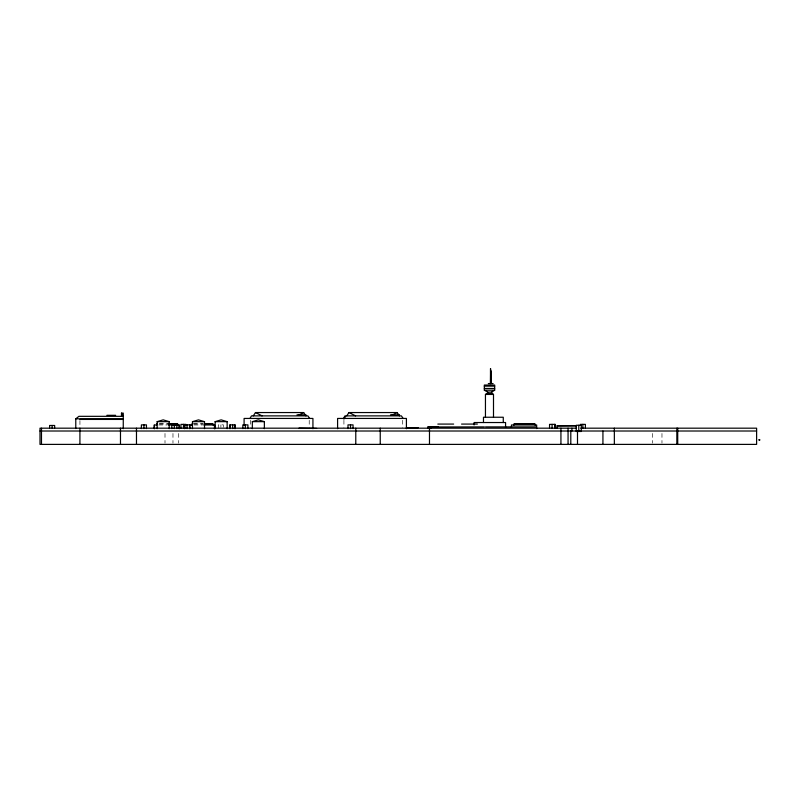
<?xml version="1.0" encoding="UTF-8"?>
<svg xmlns="http://www.w3.org/2000/svg" width="800" height="800" viewBox="0 0 800 800"><rect width="100%" height="100%" fill="white"/><g stroke="black" fill="none" stroke-linecap="round" stroke-linejoin="round"><path stroke-width="0.6" stroke-dasharray="4 3" d="M159.31 423.74L166.61 423.74M193.42 423.74L203.15 423.74M159.44 424.04L166.62 424.04M193.57 424.04L203.15 424.04M158.75 424.97L167.26 424.97M194.08 424.97L202.59 424.97M661.97 433.44L661.97 443.18M652.53 433.44L652.53 443.18M402.71 420.27L402.71 427.43M343.92 420.27L343.92 427.43M309.22 420.27L309.22 427.43M250.43 420.27L250.43 427.43M223.42 427.33L223.42 424.85L218.36 424.85L218.36 429.81M220.89 424.85L220.89 427.33M178.72 433.44L178.72 443.18M172.97 433.44L172.97 443.18M165 433.44L165 443.18M79.94 420.59L79.94 427.53"/><path stroke-width="1.2" d="M490.38 383.57L490.54 368.57L490.71 383.57M491.07 383.45L491.21 370.95L491.35 383.45M156.88 423.74L156.32 424.97L154.17 424.97L154.17 428.59M156.49 425.27L157.05 424.04M192.2 423.74L191.65 424.97L189.5 424.97M191.82 425.27L192.37 424.04M513.59 424.97L514.15 423.74L534.82 423.74L535.46 424.97M513.76 425.27L514.32 424.04L534.67 424.04L535.31 425.27M249.97 418.44L251.48 415.88L307.91 415.88L309.65 418.44M343.46 418.44L344.97 415.88L401.39 415.88L403.14 418.44M343.92 419.07L345.43 416.51M253.25 415.88L255.48 412.55L303.68 412.55L305.94 415.88M346.74 415.88L348.96 412.55L397.17 412.55L399.43 415.88M75.78 428.57L75.78 418.81L78.92 416.33L123.26 416.33L121.47 413.11L123.26 413.11L123.26 428.69M485.45 417.24L485.45 394.44L486.81 393.48L492.38 393.48L493.5 394.44L493.5 417.24M491.68 392.07L494.68 390.2L494.68 385.03L484.33 385.03L484.33 390.2L487.63 392.07L491.68 392.07L491.68 393.48M298.33 415.32L303.68 412.55M391.82 415.32L397.17 412.55M157.16 428.67L157.16 421.65L163.18 419.86L169.2 421.65L169.2 428.67M192.47 428.67L192.47 421.65L198.49 419.86L204.51 421.65L204.51 428.67M215.12 428.67L215.12 421.65L221.13 419.86L227.15 421.65L227.15 428.67M252.33 428.67L252.33 421.65L258.35 419.86L264.37 421.65L264.37 428.67M488.3 383.57L493.09 383.57M484.33 386.14L494.68 386.14M484.33 388.47L494.68 388.47M484.33 390.2L494.68 390.2M485.45 394.44L493.5 394.44M297 414.83L306.05 414.83M390.48 414.83L399.53 414.83M106.88 415.31L115.66 415.31M75.78 418.81L123.26 418.81M79.94 419.43L123.26 419.43M157.16 421.65L169.2 421.65M192.47 421.65L204.51 421.65M215.12 421.65L227.15 421.65M252.33 421.65L264.37 421.65M167.82 423.74L177.55 423.74L178.19 424.97M204.37 423.74L212.88 423.74L213.52 424.97M167.82 424.04L177.39 424.04L178.04 425.27M204.34 424.04L212.72 424.04L213.36 425.27M437.82 424.08L453.65 424.08M461.56 424.08L477.39 424.08M185.99 424.37L180.93 424.37L180.93 428.09M580.33 424.37L585.39 424.37L585.39 428.09M168.47 424.97L179.39 424.97L179.39 428.59M203.8 424.97L214.72 424.97L214.72 428.59M557.09 425.96L576.46 425.76L557.09 425.76L557.09 428.18M484.4 426.9L427.81 426.98L427.81 427.83L431.37 427.83M485.52 426.9L535.89 426.9M427.81 427.15L438.49 427.15M406.42 427.65L418.3 427.65M427.81 427.66L430.24 427.66M576.46 428.18L40 428.18L40 444.39L756.61 444.39L756.61 428.18L580.77 428.18M40 431.01L756.61 431.01M299.05 428.11L316.61 428.41M759.19 439.91L760 439.93L758.73 439.89M348.96 412.55L355.6 415.88M255.48 412.55L262.11 415.88M677.72 428.18L677.72 444.39M676.84 428.18L676.84 444.39M614.35 428.18L614.35 444.39M602.93 431.01L602.93 444.39M582.86 424.37L582.86 428.09M578.78 425.27L578.78 431.48M577.5 430.92L577.5 444.39M571.91 428.18L571.91 431.01M570.8 430.92L570.8 444.39M568.06 428.18L568.06 444.39M560.93 428.18L560.93 444.39M555.37 428.09L555.37 424.37L549.55 424.37L549.55 428.09M554.61 424.37L554.61 428.09M552.08 424.37L552.08 428.09M536.67 428.59L536.67 424.97L511.44 424.97L511.44 427.38M505.57 427.37L505.57 422.53L474.09 422.53L474.09 424.95M503.27 422.53L503.27 417.24L483.47 417.24L483.47 422.53M487.63 392.07L487.63 393.48M429.48 428.18L429.48 444.39M406.42 428.72L406.42 418.44L337.59 418.44L337.59 428.72M380.24 428.18L380.24 444.39M355.78 428.18L355.78 444.39M353.05 428.61L353.05 424.88L347.99 424.88L347.99 428.61M350.52 424.88L350.52 428.61M312.93 428.72L312.93 418.44L244.1 418.44L244.1 425.29M247.9 428.61L247.9 424.88L242.84 424.88L242.84 428.61M245.37 424.88L245.37 428.61M235.18 428.61L235.18 424.88L229.79 424.88L229.79 428.61M234.85 424.88L234.85 428.61M232.65 424.88L232.65 428.61M230.12 424.88L230.12 428.61M214.45 425.27L214.45 428.71M189.87 428.61L189.87 424.88L184.53 424.88L184.53 428.61M189.59 424.88L189.59 428.61M187.06 424.88L187.06 428.61M184.81 424.88L184.81 428.61M183.46 424.37L183.46 428.09M179.12 425.27L179.12 428.71M176.86 428.61L176.86 424.88L171.8 424.88L171.8 428.61M174.33 424.88L174.33 428.61M154.44 425.27L154.44 428.71M146.45 428.61L146.45 424.88L141.39 424.88L141.39 428.61M143.92 424.88L143.92 428.61M136.48 428.18L136.48 444.39M121.47 413.11L121.47 416.33M120.48 428.18L120.48 444.39M79.92 428.18L79.92 444.39M54.66 427.95L54.66 425.47L49.6 425.47L49.6 427.95M52.13 425.47L52.13 427.95M41.48 428.18L41.48 444.39M581.31 425.27L576.25 425.27L576.25 431.48L581.31 431.48L581.31 425.27"/></g></svg>
